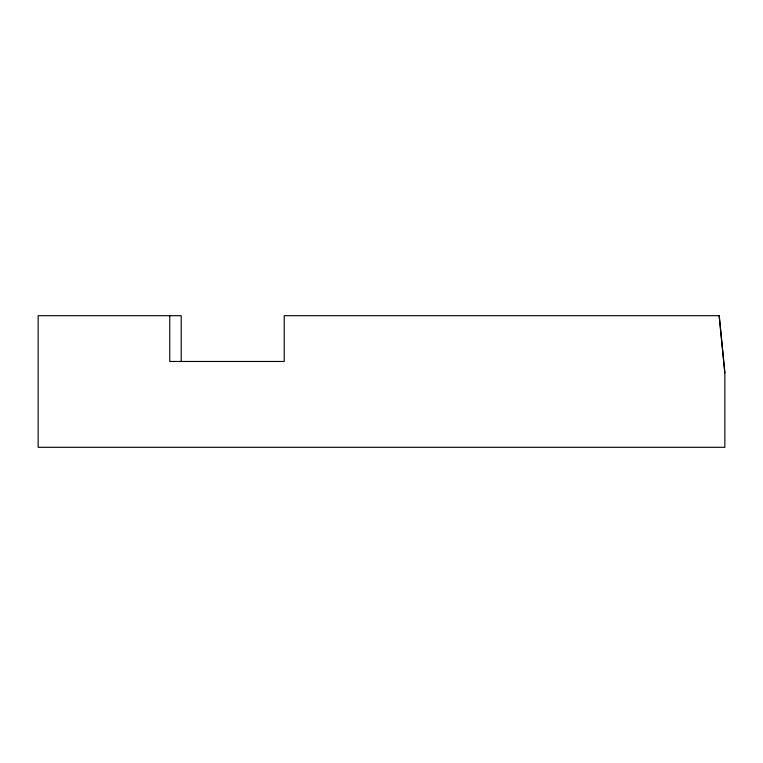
<?xml version="1.0" encoding="UTF-8"?>
<svg xmlns="http://www.w3.org/2000/svg" width="763" height="763" viewBox="0 0 763 763"><rect width="100%" height="100%" fill="white"/><g stroke="black" fill="none" stroke-linecap="round" stroke-linejoin="round"><path stroke-width="1.14" d="M719.127 315.691L724.85 372.916L724.85 447.309L38.15 447.309L38.15 315.691L181.213 315.691L181.213 361.643M724.85 372.916L719.242 315.691L284.217 315.691L284.217 361.471L169.767 361.471L169.767 315.691"/></g></svg>
